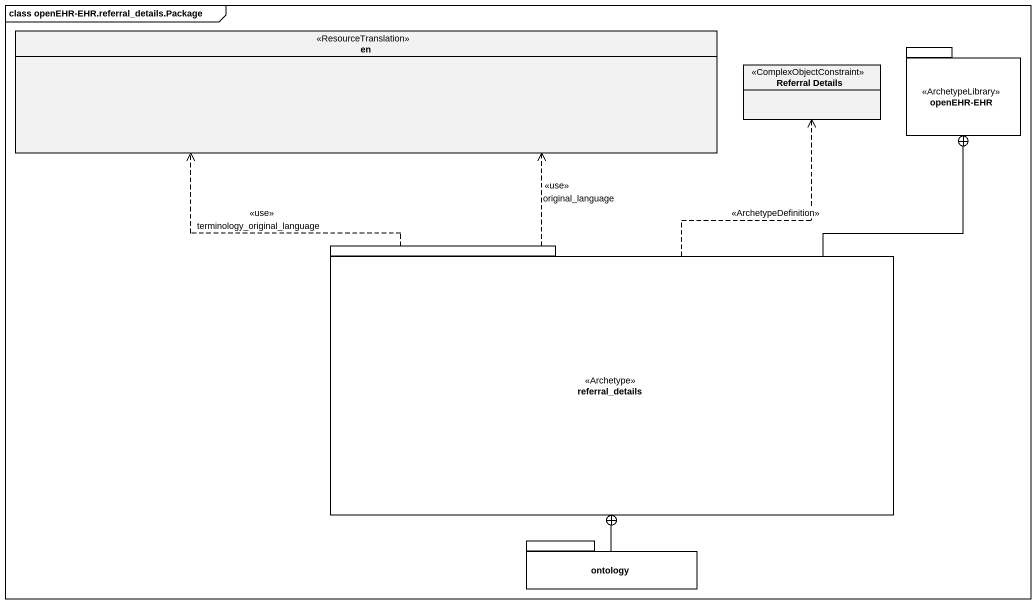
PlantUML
@startuml
mainframe class openEHR-EHR.referral_details.Package
hide circle
hide empty members
enum en <<ResourceTranslation>>
class "Referral Details" as Referral_Details <<ComplexObjectConstraint>>
package "openEHR-EHR" as openEHR_EHR <<ArchetypeLibrary>> {
}
package referral_details <<Archetype>> {
}
package ontology {
}
referral_details .up.> en : <<use>>\nterminology_original_language
referral_details .up.> en : <<use>>\noriginal_language
referral_details .up.> Referral_Details : <<ArchetypeDefinition>>
referral_details -up-+ openEHR_EHR
ontology -up-+ referral_details
@enduml
